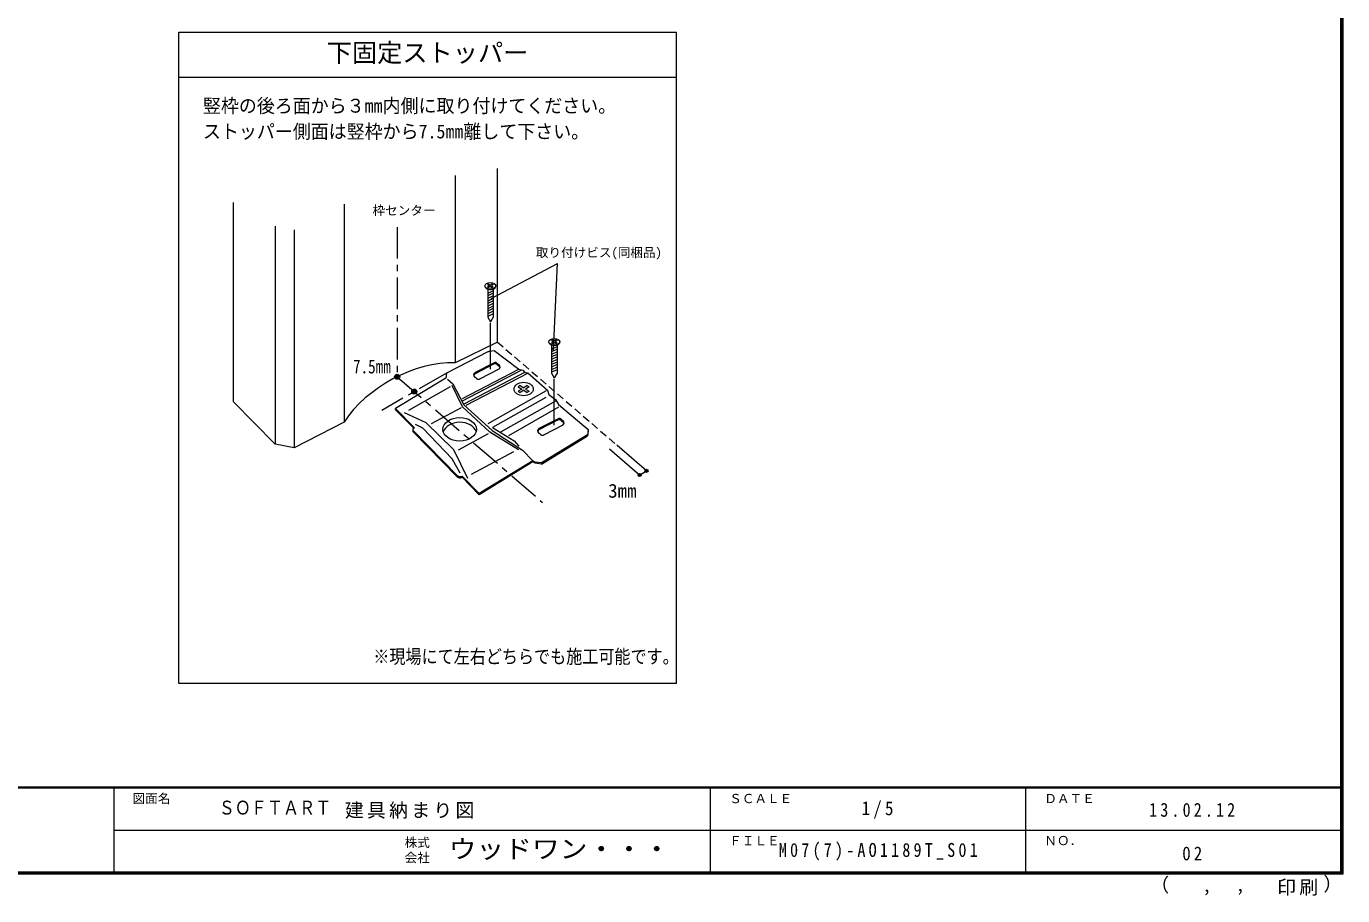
# Model space of a CAD drawing. Units: millimetres, scale not verified. Extents: x -973 to 977, y -718 to 696.
# Drawn here: x -68 to 977, y -718 to -28 of the extents above; entities that cross this region are included whole.
import ezdxf
from ezdxf.enums import TextEntityAlignment as Align

# ---------------------------------------------------------------- set-up
doc = ezdxf.new("R2010")
doc.units = ezdxf.units.MM
doc.header["$LTSCALE"] = 5
doc.header["$PDMODE"] = 32
doc.header["$PDSIZE"] = 2.5
doc.linetypes.add('CHAIN1', pattern=[8, 5, -1, 1, -1])
doc.linetypes.add('DASHED1', pattern=[1.8, 1.2, -0.6])
doc.layers.add('0-C_ハッチ', color=7, linetype='Continuous', lineweight=9)
doc.layers.add('F-1_枠', color=6, linetype='Continuous', lineweight=9)
doc.layers.add('F-0_補助線', color=7, linetype='Continuous')
doc.layers.add('F-A_文字', color=7, linetype='Continuous')
doc.styles.add('HGP明朝B', font='')
doc.styles.add('ＭＳ ゴシック', font='')
doc.styles.get('HGP明朝B').set_extended_font_data('HGP明朝B')
doc.styles.get('ＭＳ ゴシック').set_extended_font_data('MS Gothic')

msp = doc.modelspace()

# ---------------------------------------------------------------- hatches: boundary and pattern name
at = {"layer": '0-C_ハッチ'}
for points in [[(228.565, -306.377, 1), (224.565, -306.377, 1)], [(242.159, -318.112, 1), (238.159, -318.112, 1)]]:
    msp.add_hatch(color=256, dxfattribs=at).paths.add_polyline_path(points)

# ---------------------------------------------------------------- linework, layer by layer
at = {"layer": '0-C_ハッチ', "color": 3}
for p, q in [((53.275, -549.667), (53.275, -33.15)), ((53.275, -33.15), (448.075, -33.15)), ((448.075, -549.667), (448.075, -33.15)), ((448.075, -69.15), (53.275, -69.15)), ((448.075, -549.667), (53.275, -549.667))]:
    msp.add_line(p, q, dxfattribs=at)
at = {"layer": '0-C_ハッチ', "color": 2}
for p, q in [((306.078, -278.826), (306.078, -141.243)), ((272.502, -146.863), (272.502, -295.297)), ((96.527, -168.23), (96.527, -325.87)), ((184.423, -169.393), (184.423, -342.273)), ((129.705, -186.855), (129.705, -359.735)), ((144.842, -189.765), (144.842, -362.645)), ((306.078, -278.826), (272.502, -295.297)), ((129.705, -359.735), (96.527, -325.87)), ((184.423, -342.273), (144.842, -362.645)), ((144.842, -362.645), (129.705, -359.735))]:
    msp.add_line(p, q, dxfattribs=at)
at = {"layer": '0-C_ハッチ', "color": 4}
for p, q in [((301.09, -244.255), (353.721, -216.421)), ((350.502, -285.304), (353.721, -216.421)), ((226.565, -306.377), (240.159, -318.112)), ((418.93, -384.281), (395.094, -363.706)), ((424.379, -380.945), (400.792, -360.585)), ((418.93, -384.281), (424.379, -380.945))]:
    msp.add_line(p, q, dxfattribs=at)
at = {"layer": '0-C_ハッチ'}
for p, q in [((299.132, -232.823), (298.349, -233.326)), ((298.349, -233.326), (299.74, -234.221)), ((299.74, -234.221), (298.349, -235.115)), ((298.349, -235.115), (299.132, -235.618)), ((298.354, -236.711), (298.354, -259.059)), ((302.691, -238.126), (298.354, -240.204)), ((302.691, -240.153), (298.354, -242.232)), ((299.132, -232.823), (300.523, -233.717)), ((300.523, -234.724), (299.132, -235.618)), ((301.914, -232.823), (300.523, -233.717)), ((300.523, -234.724), (301.914, -235.618)), ((301.914, -232.823), (302.696, -233.326)), ((302.696, -235.115), (301.914, -235.618)), ((302.691, -236.748), (302.691, -259.059)), ((302.691, -242.18), (298.354, -244.259)), ((302.691, -244.208), (298.354, -246.286)), ((302.691, -246.235), (298.354, -248.313)), ((302.691, -248.262), (298.354, -250.341)), ((302.691, -250.29), (298.354, -252.368)), ((302.691, -252.317), (298.354, -254.395)), ((302.691, -254.344), (298.354, -256.422)), ((302.691, -256.371), (298.354, -258.45)), ((298.354, -259.059), (300.523, -262.815)), ((302.691, -259.059), (300.523, -262.815)), ((300.523, -300.377), (300.523, -263.59)), ((349.844, -277.201), (349.061, -277.704)), ((349.061, -277.704), (350.452, -278.598)), ((350.452, -278.598), (349.061, -279.492)), ((349.061, -279.492), (349.844, -279.996)), ((349.067, -281.089), (349.067, -303.436)), ((349.844, -277.201), (351.235, -278.095)), ((351.235, -279.101), (349.844, -279.996)), ((352.626, -277.201), (351.235, -278.095)), ((351.235, -279.101), (352.626, -279.996)), ((352.626, -277.201), (353.409, -277.704)), ((353.409, -279.492), (352.626, -279.996)), ((353.404, -281.126), (353.404, -303.436)), ((298.888, -286.366), (265.571, -303.441)), ((298.888, -286.366), (299.708, -285.946)), ((299.708, -285.946), (303.586, -285.434)), ((303.586, -285.434), (323.097, -300.459)), ((353.404, -282.504), (349.067, -284.582)), ((353.404, -284.531), (349.067, -286.609)), ((353.404, -286.558), (349.067, -288.636)), ((353.404, -288.585), (349.067, -290.664)), ((353.404, -290.613), (349.067, -292.691)), ((325.29, -301.061), (278.043, -325.608)), ((322.706, -300.662), (278.111, -323.83)), ((303.519, -295.22), (288.311, -303.101)), ((303.519, -296.22), (288.311, -304.101)), ((307.173, -300.285), (291.966, -308.166)), ((303.519, -295.22), (303.519, -296.22)), ((303.93, -295.062), (303.93, -296.062)), ((304.172, -295.014), (304.172, -296.014)), ((304.439, -294.996), (304.439, -295.996)), ((304.731, -295.018), (304.731, -296.018)), ((305.002, -295.077), (305.002, -296.077)), ((305.72, -295.461), (305.72, -296.461)), ((305.72, -295.461), (307.534, -296.974)), ((305.72, -296.461), (307.534, -297.974)), ((323.097, -300.459), (326.197, -301.214)), ((326.197, -301.214), (327.954, -302.919)), ((353.404, -292.64), (349.067, -294.718)), ((353.404, -294.667), (349.067, -296.746)), ((353.404, -296.694), (349.067, -298.773)), ((353.404, -298.722), (349.067, -300.8)), ((353.404, -300.749), (349.067, -302.827)), ((265.209, -307.368), (225.282, -331.497)), ((265.571, -303.441), (265.209, -307.368)), ((266.514, -308.138), (270.782, -312.019)), ((278.443, -330.153), (270.18, -313.285)), ((270.782, -312.019), (279.391, -328.734)), ((327.609, -303.099), (279.512, -328.086)), ((329.832, -303.651), (280.913, -329.065)), ((287.403, -304.067), (287.403, -305.067)), ((287.604, -303.716), (287.604, -304.716)), ((289.764, -307.926), (287.95, -306.413)), ((288.311, -303.101), (288.311, -304.101)), ((327.954, -302.919), (330.135, -303.363)), ((330.135, -303.363), (345.765, -316.856)), ((349.067, -303.436), (351.235, -307.192)), ((353.404, -303.436), (351.235, -307.192)), ((351.235, -344.755), (351.235, -307.967)), ((268.658, -314.244), (235.536, -333.134)), ((298.832, -343.326), (345.114, -317.223)), ((344.493, -322.685), (302.181, -346.55)), ((324.137, -313.313), (322.572, -314.319)), ((322.572, -314.319), (325.354, -316.107)), ((325.354, -316.107), (322.572, -317.896)), ((322.572, -317.896), (324.137, -318.902)), ((324.137, -313.313), (326.919, -315.101)), ((326.919, -317.113), (324.137, -318.902)), ((329.701, -313.313), (326.919, -315.101)), ((326.919, -317.113), (329.701, -318.902)), ((329.701, -313.313), (331.266, -314.319)), ((331.266, -317.896), (329.701, -318.902)), ((345.765, -316.856), (346.906, -320.471)), ((346.906, -320.471), (352.131, -324.331)), ((225.282, -331.497), (240.358, -346.811)), ((225.282, -332.497), (225.282, -331.497)), ((225.282, -332.497), (239.745, -347.188)), ((277.267, -330.956), (253.421, -343.782)), ((300.191, -350.34), (278.443, -330.153)), ((279.391, -328.734), (301.85, -348.909)), ((352.255, -325.739), (308.563, -350.247)), ((354.451, -330.432), (314.893, -353.164)), ((352.131, -324.331), (354.451, -328.388)), ((354.451, -328.388), (378.13, -348.237)), ((232.102, -334.586), (249.225, -342.728)), ((246.941, -347.015), (241.184, -344.265)), ((249.225, -342.728), (271.632, -364.316)), ((354.231, -339.598), (339.024, -347.479)), ((354.231, -340.598), (339.024, -348.479)), ((354.231, -339.598), (354.231, -340.598)), ((354.643, -339.44), (354.643, -340.44)), ((354.884, -339.392), (354.884, -340.392)), ((355.151, -339.374), (355.151, -340.374)), ((355.443, -339.395), (355.443, -340.395)), ((355.714, -339.455), (355.714, -340.455)), ((356.433, -339.838), (356.433, -340.838)), ((356.433, -339.838), (358.246, -341.352)), ((356.433, -340.838), (358.246, -342.352)), ((238.888, -348.274), (238.888, -349.274)), ((239.005, -348.743), (239.005, -349.743)), ((239.164, -348.965), (239.164, -349.965)), ((239.175, -348.976), (274.282, -384.637)), ((239.175, -349.976), (274.282, -385.637)), ((239.364, -347.423), (240.358, -346.811)), ((239.417, -349.222), (239.417, -350.222)), ((270.289, -371.553), (246.941, -347.015)), ((298.83, -351.678), (274.983, -364.507)), ((322.831, -364.38), (300.191, -350.34)), ((301.85, -348.909), (326.068, -364.67)), ((302.181, -346.55), (319.35, -357.195)), ((338.116, -348.444), (338.116, -349.444)), ((338.316, -348.093), (338.316, -349.093)), ((340.477, -352.304), (338.663, -350.791)), ((339.024, -347.479), (339.024, -348.479)), ((377.603, -352.324), (341.044, -374.705)), ((341.044, -375.705), (377.603, -353.324)), ((357.885, -344.663), (342.678, -352.544)), ((378.13, -348.237), (377.603, -352.324)), ((378.13, -349.237), (377.603, -353.324)), ((377.603, -353.324), (377.603, -352.324)), ((378.13, -348.237), (378.13, -349.237)), ((282.727, -386.973), (271.632, -364.316)), ((319.35, -357.195), (323.107, -361.394)), ((326.068, -364.67), (334.109, -372.897)), ((276.503, -382.744), (270.289, -371.553)), ((318.739, -365.897), (285.385, -383.841)), ((334.109, -373.897), (291.714, -399.978)), ((334.109, -372.897), (291.715, -398.979)), ((334.109, -372.897), (334.109, -373.897)), ((336.158, -373.982), (334.109, -372.897)), ((336.158, -374.982), (334.109, -373.897)), ((336.158, -373.982), (336.158, -374.982)), ((341.044, -374.705), (336.158, -373.982)), ((341.044, -375.705), (336.158, -374.982)), ((341.044, -374.705), (341.044, -375.705)), ((274.282, -384.637), (274.282, -385.637)), ((274.816, -385.068), (274.816, -386.068)), ((275.344, -385.333), (275.344, -386.333)), ((275.958, -385.497), (275.958, -386.497)), ((276.652, -385.524), (276.652, -386.524)), ((277.286, -385.405), (277.286, -386.405)), ((278.021, -385.069), (278.021, -386.07)), ((278.021, -385.069), (291.715, -398.979)), ((278.021, -386.069), (291.714, -399.978)), ((291.715, -398.979), (291.715, -399.978))]:
    msp.add_line(p, q, dxfattribs=at)
at = {"layer": '0-C_ハッチ', "linetype": 'DASHED1'}
msp.add_line((306.078, -278.826), (400.792, -360.585), dxfattribs=at)
at = {"layer": '0-C_ハッチ', "color": 4, "linetype": 'CHAIN1'}
msp.add_line((265.571, -303.441), (214.362, -333.007), dxfattribs=at)
msp.add_lwpolyline([(226.565, -187.626), (226.565, -306.377), (341.892, -405.929)], dxfattribs=at)
at = {"layer": '0-C_ハッチ'}
for points in [[(302.696, -233.326), (301.305, -234.221), (302.696, -235.115)], [(353.409, -277.704), (352.018, -278.598), (353.409, -279.492)], [(331.266, -314.319), (328.485, -316.107), (331.266, -317.896)]]:
    msp.add_lwpolyline(points, dxfattribs=at)
for centre in [(226.565, -306.377), (240.159, -318.112)]:
    msp.add_circle(centre, 2, dxfattribs=at)
for centre, radius, start, end in [((304.439, -296.996), 2, 50.15987, 117.39493), ((304.439, -297.996), 2, 50.15987, 117.39493), ((306.253, -298.51), 2, 297.39493, 50.15987), ((306.253, -299.51), 2, 20.7554, 50.15987), ((289.232, -304.877), 2, 117.39493, 230.15987), ((289.232, -305.877), 2, 117.39493, 165.52249), ((291.046, -306.391), 2, 230.15987, 297.39493), ((355.151, -341.374), 2, 50.15987, 117.39493), ((355.151, -342.374), 2, 50.15987, 117.39493), ((356.965, -342.887), 2, 297.39493, 50.15987), ((356.965, -343.887), 2, 20.7554, 50.15987), ((239.888, -348.274), 1, 121.6015, 224.55109), ((239.888, -349.274), 1, 180, 224.55109), ((339.944, -349.255), 2, 117.39493, 230.15987), ((339.944, -350.255), 2, 117.39493, 165.52249), ((341.758, -350.768), 2, 230.15987, 297.39493), ((276.42, -382.533), 3, 224.55109, 302.26296), ((276.42, -383.533), 3, 224.55109, 302.26296)]:
    msp.add_arc(centre, radius, start, end, dxfattribs=at)
for centre, major_axis, ratio in [((300.523, -234.221), (4.359, 0), 0.6), ((351.235, -278.598), (4.359, 0), 0.6), ((326.919, -316.107), (7.619, 0), 0.7), ((276.16, -348.059), (13.283, 0), 0.7)]:
    msp.add_ellipse(centre, major_axis=major_axis, ratio=ratio, dxfattribs=at)
for centre, major_axis, ratio, start_param, end_param in [((300.577, -234.461), (4.359, 0), 0.6, 3.23059587, 6.46506045), ((351.29, -278.839), (4.359, 0), 0.6, 3.23059587, 6.46506045), ((276.211, -351.78), (13.283, 0), 0.7, 0.21111866, 2.94978653)]:
    msp.add_ellipse(centre, major_axis=major_axis, ratio=ratio, start_param=start_param, end_param=end_param, dxfattribs=at)
at = {"layer": '0-C_ハッチ', "color": 2}
msp.add_ellipse((242.411, -347.376), major_axis=(63.518, 35.552), ratio=0.6, start_param=0.78104451, end_param=2.292833, dxfattribs=at)
at = {"layer": '0-C_ハッチ', "color": 4}
for p in [(418.93, -384.281), (424.379, -380.945)]:
    msp.add_point(p, dxfattribs=at)
at = {"layer": 'F-1_枠'}
for p, q in [((974.986, 695.833), (974.986, -700.833)), ((975.82, 695.833), (975.82, -700.833)), ((976.653, 695.833), (976.653, -700.833)), ((976.653, -631.667), (-973.347, -631.667)), ((976.653, -632.5), (-973.347, -632.5)), ((1.653, -632.5), (1.653, -699.167)), ((474.986, -632.5), (474.986, -699.167)), ((724.986, -632.5), (724.986, -699.167)), ((1.653, -665.833), (974.986, -665.834)), ((976.653, -699.167), (-973.347, -699.167)), ((976.653, -700), (-973.347, -700)), ((976.653, -700.833), (-973.347, -700.833))]:
    msp.add_line(p, q, dxfattribs=at)

# ---------------------------------------------------------------- texts
at = {"layer": '0-C_ハッチ', "style": 'ＭＳ ゴシック'}
for s, height, p in [('下固定ストッパー', 14.66, (170.675, -61.15)), ('枠センター', 7.331, (206.994, -180.342)), ('取り付けビス(同梱品)', 7.331, (336.553, -213.696)), ('3㎜', 11, (393.95, -405.574))]:
    msp.add_text(s, height=height, dxfattribs=at).set_placement(p, align=Align.BOTTOM_LEFT)
for s, width, p in [('竪枠の後ろ面から３㎜内側に取り付けてください。', 0.95, (72.467, -100.238)), ('ストッパー側面は竪枠から7.5㎜離して下さい。', 0.95, (72.467, -120.638)), ('7.5㎜', 0.8, (191.525, -307.031)), ('※現場にて左右どちらでも施工可能です。', 0.85, (207.609, -536.989))]:
    msp.add_text(s, height=11, dxfattribs=dict(at, width=width)).set_placement(p, align=Align.BOTTOM_LEFT)
at = {"layer": 'F-0_補助線', "style": 'HGP明朝B', "width": 0.85}
msp.add_text('ＳＯＦＴＡＲＴ', height=11, dxfattribs=at).set_placement((84.986, -656.798), align=Align.BOTTOM_LEFT)
at = {"layer": 'F-0_補助線', "insert": (185.035, -656.798), "char_height": 11, "attachment_point": 7, "style": 'ＭＳ ゴシック'}
msp.add_mtext('\\T1.17;建具納まり図', dxfattribs=at)
at = {"layer": 'F-A_文字', "style": 'ＭＳ ゴシック'}
for s, height, p in [('図面名', 7.331, (16.653, -646.667)), ('ＳＣＡＬＥ', 7.331, (489.986, -646.667)), ('ＤＡＴＥ', 7.331, (739.986, -646.667)), ('株式', 7.331, (232.486, -681.5)), ('ＦＩＬＥ', 7.331, (489.986, -680)), ('ＮＯ．', 7.331, (739.986, -680.001)), ('会社', 7.331, (232.486, -693.5)), ('（', 11, (823.992, -718.052)), ('）', 11, (961.387, -717.355)), (',', 11, (865.199, -718.052)), (',', 11, (891.686, -717.588))]:
    msp.add_text(s, height=height, dxfattribs=at).set_placement(p, align=Align.BOTTOM_LEFT)
at = {"layer": 'F-A_文字', "style": 'ＭＳ ゴシック', "width": 1.1}
msp.add_text('ウッドワン・・・', height=14.66, dxfattribs=at).set_placement((267.486, -692.5), align=Align.BOTTOM_LEFT)
at = {"layer": 'F-A_文字', "char_height": 11, "attachment_point": 7, "style": 'ＭＳ ゴシック'}
for s, insert in [('\\T1.38;\\W0.9;1/5', (594.986, -656.667)), ('\\T1.39;\\W0.85;13.02.12', (823.111, -655.417)), ('\\T1.4;\\W0.85;M07(7)-AO1189T_S01', (529.361, -690.001)), ('\\T1.36;\\W0.9;02', (849.361, -690.001)), ('\\T1.17;印刷', (924.678, -717.82))]:
    msp.add_mtext(s, dxfattribs=dict(at, insert=insert))

doc.saveas('drawing.dxf')
